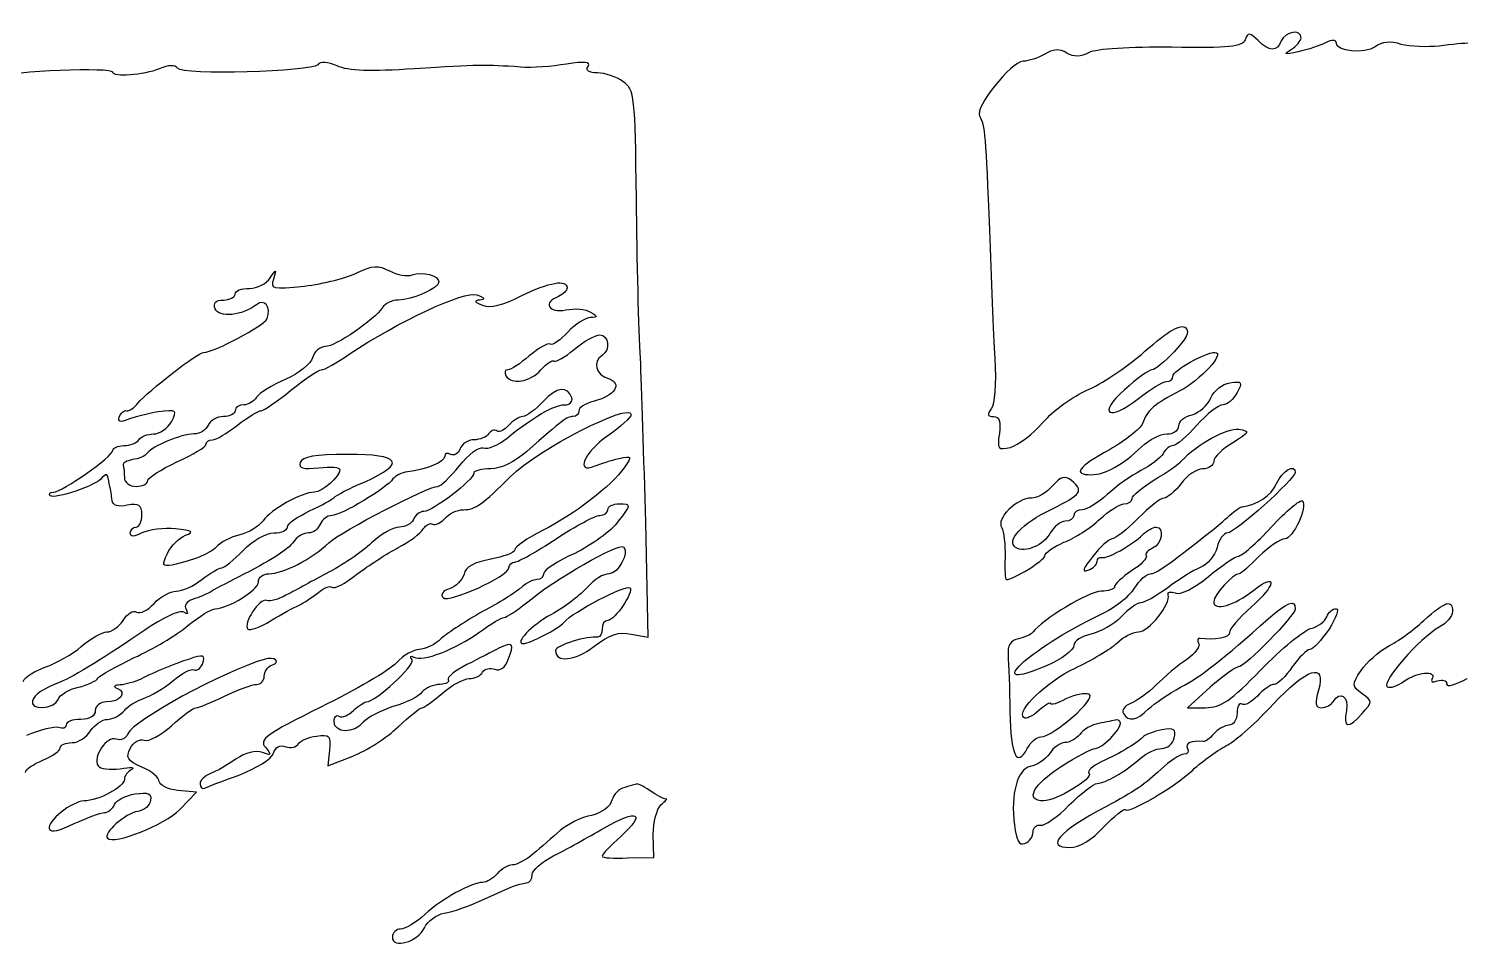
# Model space of a CAD drawing. Extents: x 0 to 69.4, y 0 to 30.3.
# Drawn here: x 46.939 to 51.206, y 4.47 to 7.214 of the extents above; entities that cross this region are included whole.
import ezdxf

# ---------------------------------------------------------------- set-up
doc = ezdxf.new("R2010")
doc.units = 0
doc.header["$MEASUREMENT"] = 0
doc.layers.get('0').update_dxf_attribs({"linetype": 'CONTINUOUS'})

msp = doc.modelspace()

# ---------------------------------------------------------------- linework, layer by layer
at = {"color": 0, "linetype": 'CONTINUOUS'}
for p, q in [((47.3283, 7.09467), (47.3283, 7.09467)), ((48.4724, 6.10346), (48.4724, 6.10346)), ((50.7135, 5.89171), (50.7135, 5.89171)), ((48.7849, 5.40044), (48.7779, 5.7424)), ((48.7344, 5.40913), (48.7849, 5.40044)), ((47.4151, 5.33447), (47.4151, 5.33447)), ((47.6408, 5.33447), (47.6408, 5.33447)), ((50.46, 5.25114), (50.3924, 5.19038)), ((50.3924, 5.19038), (50.4461, 5.19038)), ((50.1285, 5.1435), (50.1285, 5.1435)), ((47.8353, 5.06364), (47.8301, 5.01676)), ((47.8301, 5.01676), (47.9047, 5.04628)), ((48.7154, 4.95258), (48.7154, 4.95258)), ((47.4394, 4.93869), (47.3839, 4.9439)), ((47.3892, 4.88661), (47.4394, 4.93869)), ((48.8022, 4.74425), (48.8004, 4.81196)), ((48.724, 4.74251), (48.8022, 4.74425))]:
    msp.add_line(p, q, dxfattribs=at)
for points in [[(50.7308, 7.18668), (50.7308, 7.21446), (50.6839, 7.20578), (50.6718, 7.178)], [(50.5642, 7.18147), (50.5572, 7.16064), (50.5156, 7.15543), (50.3454, 7.1589)], [(50.6024, 7.17974), (50.5781, 7.20231), (50.5728, 7.20404), (50.5642, 7.18147)], [(50.6718, 7.178), (50.6596, 7.14501), (50.6353, 7.14501), (50.6024, 7.17974)], [(50.7013, 7.15196), (50.7169, 7.16237), (50.7308, 7.178), (50.7308, 7.18668)], [(50.8054, 7.17279), (50.7881, 7.16411), (50.7517, 7.15196), (50.7221, 7.14501)], [(50.835, 7.17279), (50.835, 7.18147), (50.8228, 7.18147), (50.8054, 7.17279)], [(50.9513, 7.16064), (50.92, 7.13807), (50.835, 7.14501), (50.835, 7.17279)], [(51.0293, 7.16758), (50.9982, 7.178), (50.9704, 7.17453), (50.9513, 7.16064)], [(51.2342, 7.17106), (51.2203, 7.17106), (51.1786, 7.16758), (51.1422, 7.16237)], [(49.9671, 7.13807), (49.9479, 7.12765), (49.9185, 7.11724), (49.9028, 7.11724)], [(50.0331, 7.14154), (50.0104, 7.15543), (49.9914, 7.15369), (49.9671, 7.13807)], [(50.0989, 7.14328), (50.0729, 7.12939), (50.0539, 7.12939), (50.0331, 7.14154)], [(50.3454, 7.1589), (50.2222, 7.16064), (50.1197, 7.15369), (50.0989, 7.14328)], [(50.7221, 7.14501), (50.6804, 7.13633), (50.6769, 7.13807), (50.7013, 7.15196)], [(51.1422, 7.16237), (51.1075, 7.1589), (51.0554, 7.16064), (51.0293, 7.16758)], [(47.1896, 7.08425), (47.1896, 7.09988), (46.8875, 7.08772), (46.8424, 7.07036)], [(47.3283, 7.09467), (47.2815, 7.07557), (47.1896, 7.06863), (47.1896, 7.08425)], [(47.3822, 7.0964), (47.3753, 7.10682), (47.3561, 7.10682), (47.3283, 7.09467)], [(47.8006, 7.10682), (47.7832, 7.08599), (47.3961, 7.07383), (47.3822, 7.0964)], [(47.8579, 7.10335), (47.8301, 7.1155), (47.8075, 7.11724), (47.8006, 7.10682)], [(48.0887, 7.09467), (47.9586, 7.08599), (47.8908, 7.08772), (47.8579, 7.10335)], [(48.4047, 7.09988), (48.3006, 7.10682), (48.2797, 7.10682), (48.0887, 7.09467)], [(48.5418, 7.10856), (48.5001, 7.10161), (48.4376, 7.0964), (48.4047, 7.09988)], [(48.6061, 7.10161), (48.6147, 7.1155), (48.5957, 7.11724), (48.5418, 7.10856)], [(48.6339, 7.08251), (48.6096, 7.08251), (48.5974, 7.08946), (48.6061, 7.10161)], [(49.9028, 7.11724), (49.8664, 7.1155), (49.7569, 6.97835), (49.7726, 6.95404)], [(48.7101, 7.05647), (48.6911, 7.07036), (48.6564, 7.08251), (48.6339, 7.08251)], [(48.7501, 6.70583), (48.7467, 7.01481), (48.7449, 7.03217), (48.7101, 7.05647)], [(49.7726, 6.95404), (49.7882, 6.928), (49.7917, 6.89328), (49.8021, 6.61382)], [(48.7622, 6.23193), (48.7571, 6.31353), (48.7518, 6.52701), (48.7501, 6.70583)], [(49.8021, 6.61382), (49.8074, 6.47493), (49.8143, 6.30311), (49.8178, 6.23193)], [(47.6582, 6.47146), (47.6774, 6.49924), (47.6774, 6.49924), (47.6686, 6.46799)], [(47.7607, 6.44715), (47.8179, 6.4541), (47.8892, 6.47146), (47.9186, 6.48708)], [(47.9186, 6.48708), (47.9637, 6.50965), (47.9811, 6.50965), (48.0142, 6.49229)], [(48.0142, 6.49229), (48.0367, 6.48014), (48.0679, 6.47493), (48.0818, 6.48014)], [(48.0818, 6.48014), (48.1131, 6.49229), (48.1617, 6.4784), (48.1617, 6.45931)], [(47.5975, 6.44021), (47.62, 6.44021), (47.6478, 6.4541), (47.6582, 6.47146)], [(47.6686, 6.46799), (47.6582, 6.43847), (47.6651, 6.43674), (47.7607, 6.44715)], [(48.1617, 6.45931), (48.1617, 6.44021), (48.0801, 6.40549), (48.0401, 6.40549)], [(48.4064, 6.41764), (48.4915, 6.45931), (48.5436, 6.46799), (48.5436, 6.44194)], [(47.495, 6.3795), (47.4881, 6.39681), (47.4968, 6.40549), (47.5193, 6.40549)], [(47.5193, 6.40549), (47.5385, 6.40549), (47.554, 6.41417), (47.554, 6.42285)], [(47.554, 6.42285), (47.554, 6.43326), (47.5732, 6.44021), (47.5975, 6.44021)], [(47.6496, 6.34999), (47.6617, 6.38471), (47.6426, 6.41069), (47.6183, 6.3916)], [(47.8943, 6.24408), (48.0367, 6.33957), (48.2397, 6.435), (48.2744, 6.42111)], [(48.0401, 6.40549), (48.0228, 6.40549), (48.0003, 6.39507), (47.9933, 6.38297)], [(48.2832, 6.40549), (48.2658, 6.40375), (48.2675, 6.39854), (48.2918, 6.38992)], [(48.2744, 6.42111), (48.2988, 6.41243), (48.3006, 6.40722), (48.2832, 6.40549)], [(48.2918, 6.38992), (48.3144, 6.38124), (48.3526, 6.38992), (48.4064, 6.41764)], [(48.5175, 6.4159), (48.4707, 6.39854), (48.4881, 6.36561), (48.5401, 6.37603)], [(48.5436, 6.44194), (48.5436, 6.43326), (48.5314, 6.42285), (48.5175, 6.4159)], [(47.6183, 6.3916), (47.5767, 6.35867), (47.5054, 6.35172), (47.495, 6.3795)], [(47.9933, 6.38297), (47.969, 6.34651), (47.8526, 6.26665), (47.8232, 6.26665)], [(48.5401, 6.37603), (48.5661, 6.38124), (48.5992, 6.3795), (48.6131, 6.36908)], [(48.6131, 6.36908), (48.6356, 6.35693), (48.6356, 6.35346), (48.6131, 6.35346)], [(47.4603, 6.24929), (47.4915, 6.24929), (47.6408, 6.32915), (47.6496, 6.34999)], [(48.6131, 6.35346), (48.5992, 6.35346), (48.5679, 6.33263), (48.5453, 6.31006)], [(50.2656, 6.25276), (50.3368, 6.31526), (50.3732, 6.3361), (50.3871, 6.32221)], [(50.3871, 6.32221), (50.3993, 6.31006), (50.3889, 6.28922), (50.3524, 6.25103)], [(48.4932, 6.2736), (48.4863, 6.27881), (48.4585, 6.26318), (48.4307, 6.23888)], [(48.5453, 6.31006), (48.5244, 6.28575), (48.5001, 6.27013), (48.4932, 6.2736)], [(48.5644, 6.25797), (48.5922, 6.28228), (48.6269, 6.30138), (48.6408, 6.30138)], [(48.6408, 6.30138), (48.6685, 6.30138), (48.6738, 6.25624), (48.6476, 6.24061)], [(47.2642, 6.09825), (47.2954, 6.13471), (47.4429, 6.24929), (47.4603, 6.24929)], [(47.785, 6.23367), (47.7797, 6.21631), (47.745, 6.18679), (47.7051, 6.16943)], [(47.8232, 6.26665), (47.8075, 6.26665), (47.7901, 6.25276), (47.785, 6.23367)], [(47.811, 6.19721), (47.8197, 6.19721), (47.8579, 6.21804), (47.8943, 6.24408)], [(48.4307, 6.23888), (48.4047, 6.21631), (48.3751, 6.19721), (48.3665, 6.19721)], [(48.5054, 6.22325), (48.5106, 6.21978), (48.5367, 6.2354), (48.5644, 6.25797)], [(48.6476, 6.24061), (48.6182, 6.22151), (48.6286, 6.18332), (48.6668, 6.17117)], [(48.7779, 5.7424), (48.7726, 5.92985), (48.7657, 6.15033), (48.7622, 6.23193)], [(49.8178, 6.23193), (49.8229, 6.15554), (49.8178, 6.09304), (49.8074, 6.08089)], [(50.0919, 6.13644), (50.1319, 6.15207), (50.21, 6.20415), (50.2656, 6.25276)], [(50.3524, 6.25103), (50.3246, 6.22151), (50.2951, 6.19721), (50.2864, 6.19721)], [(50.3489, 6.17811), (50.3489, 6.19547), (50.4444, 6.24929), (50.4739, 6.24929)], [(50.4739, 6.24929), (50.5069, 6.24929), (50.4306, 6.16596), (50.3697, 6.13471)], [(47.7207, 6.13644), (47.7607, 6.16943), (47.8024, 6.19721), (47.811, 6.19721)], [(48.3665, 6.19721), (48.3578, 6.19721), (48.3561, 6.19026), (48.3613, 6.17985)], [(48.3613, 6.17985), (48.3786, 6.15207), (48.4325, 6.16075), (48.4654, 6.19721)], [(48.4654, 6.19721), (48.4828, 6.21631), (48.5001, 6.22846), (48.5054, 6.22325)], [(50.2864, 6.19721), (50.2778, 6.19721), (50.2413, 6.17117), (50.2049, 6.13818)], [(47.7051, 6.16943), (47.6651, 6.15207), (47.6253, 6.12776), (47.6183, 6.11561)], [(48.5575, 6.11388), (48.5453, 6.15033), (48.514, 6.14686), (48.4724, 6.10346)], [(48.6668, 6.17117), (48.7101, 6.15728), (48.6858, 6.11908), (48.6217, 6.10346)], [(50.2465, 6.11214), (50.2813, 6.13992), (50.3194, 6.16249), (50.3299, 6.16249)], [(50.3299, 6.16249), (50.3403, 6.16249), (50.3489, 6.16943), (50.3489, 6.17811)], [(50.4618, 6.11388), (50.4722, 6.13644), (50.4965, 6.15554), (50.519, 6.15901)], [(50.519, 6.15901), (50.5554, 6.16422), (50.5572, 6.16075), (50.5399, 6.1295)], [(47.6183, 6.11561), (47.6114, 6.10346), (47.5922, 6.09304), (47.5801, 6.09304)], [(47.6322, 6.07568), (47.6392, 6.07568), (47.679, 6.10346), (47.7207, 6.13644)], [(48.3751, 5.87956), (48.455, 5.95936), (48.7344, 6.10346), (48.7344, 6.06353)], [(48.4724, 6.10346), (48.4499, 6.07915), (48.4221, 6.05832), (48.4117, 6.05832)], [(48.5349, 6.09304), (48.5506, 6.09304), (48.561, 6.10172), (48.5575, 6.11388)], [(48.6217, 6.10346), (48.5974, 6.09651), (48.5783, 6.08436), (48.5783, 6.07568)], [(49.9618, 6.04096), (49.9931, 6.07742), (50.0521, 6.11908), (50.0919, 6.13644)], [(50.2049, 6.13818), (50.1215, 6.06353), (50.1579, 6.04269), (50.2465, 6.11214)], [(50.3697, 6.13471), (50.2951, 6.09651), (50.2725, 6.07742), (50.2586, 6.03749)], [(50.4063, 6.06353), (50.4271, 6.07047), (50.4531, 6.09131), (50.4618, 6.11388)], [(50.5399, 6.1295), (50.5294, 6.10867), (50.5104, 6.09304), (50.4982, 6.09304)], [(47.2086, 6.05658), (47.2139, 6.06874), (47.2225, 6.07742), (47.2311, 6.07568)], [(47.2311, 6.07568), (47.2381, 6.07394), (47.2538, 6.08436), (47.2642, 6.09825)], [(47.3249, 6.07221), (47.2936, 6.067), (47.2538, 6.05658), (47.2346, 6.04964)], [(47.3649, 6.04269), (47.3822, 6.07742), (47.3804, 6.07915), (47.3249, 6.07221)], [(47.554, 6.07568), (47.554, 6.067), (47.5385, 6.05832), (47.5193, 6.05832)], [(47.5801, 6.09304), (47.5663, 6.09304), (47.554, 6.0861), (47.554, 6.07568)], [(47.561, 6.03228), (47.5922, 6.05658), (47.6235, 6.07568), (47.6322, 6.07568)], [(48.3647, 5.99408), (48.4411, 6.05658), (48.5054, 6.09304), (48.5349, 6.09304)], [(48.5783, 6.07568), (48.5783, 6.06526), (48.5714, 6.05832), (48.561, 6.05832)], [(48.7344, 6.06353), (48.7344, 6.05658), (48.7032, 6.02707), (48.665, 6.00103)], [(49.8074, 6.08089), (49.7935, 6.06353), (49.7969, 6.05832), (49.8143, 6.05832)], [(50.3663, 6.03054), (50.3663, 6.04443), (50.3836, 6.05832), (50.4063, 6.06353)], [(50.4982, 6.09304), (50.4843, 6.09304), (50.4496, 6.06526), (50.4201, 6.03228)], [(47.2346, 6.04964), (47.2121, 6.03922), (47.2051, 6.04269), (47.2086, 6.05658)], [(47.311, 6.00624), (47.3301, 6.00624), (47.3526, 6.0236), (47.3649, 6.04269)], [(47.4742, 6.03228), (47.4672, 6.01839), (47.4499, 6.00624), (47.4308, 6.00624)], [(47.5193, 6.05832), (47.5003, 6.05832), (47.4794, 6.04617), (47.4742, 6.03228)], [(47.4864, 5.98888), (47.4968, 5.98888), (47.5297, 6.00797), (47.561, 6.03228)], [(48.3353, 6.01492), (48.3265, 6.02013), (48.3161, 6.01665), (48.3092, 6.00624)], [(48.37, 6.03228), (48.3578, 6.01839), (48.3422, 6.00971), (48.3353, 6.01492)], [(48.4117, 6.05832), (48.4012, 6.05832), (48.3821, 6.04617), (48.37, 6.03228)], [(48.561, 6.05832), (48.5436, 6.05832), (48.5297, 6.0479), (48.4238, 5.95415)], [(49.8143, 6.05832), (49.8317, 6.05832), (49.8368, 6.04443), (49.8317, 6.00797)], [(49.8646, 5.96631), (49.8872, 5.97325), (49.9324, 6.00624), (49.9618, 6.04096)], [(50.2586, 6.03749), (50.2517, 6.02186), (50.2083, 5.98714), (50.1597, 5.95936)], [(50.3315, 6.00624), (50.3507, 6.00624), (50.3663, 6.01665), (50.3663, 6.03054)], [(50.4201, 6.03228), (50.3906, 5.99929), (50.3593, 5.97151), (50.3507, 5.97151)], [(50.375, 5.92638), (50.4201, 5.97499), (50.5104, 6.02533), (50.545, 6.02013)], [(50.545, 6.02013), (50.5797, 6.01492), (50.5781, 6.01144), (50.5278, 5.98019)], [(47.2225, 5.97151), (47.2415, 5.97151), (47.2624, 5.98019), (47.2676, 5.98888)], [(47.2676, 5.98888), (47.2728, 5.99929), (47.2936, 6.00624), (47.311, 6.00624)], [(47.4308, 6.00624), (47.3943, 6.00624), (47.3075, 5.96978), (47.2919, 5.94894)], [(47.3804, 5.9229), (47.429, 5.94547), (47.4672, 5.96804), (47.4672, 5.97499)], [(47.4672, 5.97499), (47.4672, 5.98367), (47.476, 5.98888), (47.4864, 5.98888)], [(48.2658, 5.98888), (48.2485, 5.98888), (48.2293, 5.97672), (48.2242, 5.9611)], [(48.3092, 6.00624), (48.304, 5.99756), (48.2849, 5.98888), (48.2658, 5.98888)], [(48.2936, 5.96457), (48.3075, 5.95936), (48.3387, 5.97325), (48.3647, 5.99408)], [(48.665, 6.00103), (48.5939, 5.95068), (48.5661, 5.8865), (48.6269, 5.91081)], [(49.8317, 6.00797), (49.8247, 5.9611), (49.8282, 5.95763), (49.8646, 5.96631)], [(50.2551, 5.96804), (50.2778, 5.98888), (50.3107, 6.00624), (50.3315, 6.00624)], [(50.5278, 5.98019), (50.4965, 5.96283), (50.4704, 5.93679), (50.4704, 5.92464)], [(47.0125, 5.83268), (47.0385, 5.83268), (47.1896, 5.93853), (47.1896, 5.95763)], [(47.1896, 5.95763), (47.1896, 5.96457), (47.2051, 5.97151), (47.2225, 5.97151)], [(47.2919, 5.94894), (47.2867, 5.94026), (47.2658, 5.93158), (47.2485, 5.92985)], [(47.8892, 5.94547), (47.7919, 5.94547), (47.7538, 5.93853), (47.7485, 5.92117)], [(47.9413, 5.86393), (48.0644, 5.91943), (48.0489, 5.94547), (47.8892, 5.94547)], [(48.179, 5.94026), (48.179, 5.9229), (48.1253, 5.90039), (48.0679, 5.89344)], [(48.1964, 5.94547), (48.1876, 5.95068), (48.179, 5.94894), (48.179, 5.94026)], [(48.2242, 5.9611), (48.2189, 5.94721), (48.2068, 5.94026), (48.1964, 5.94547)], [(48.2224, 5.91081), (48.2485, 5.94547), (48.2814, 5.96978), (48.2936, 5.96457)], [(48.4238, 5.95415), (48.3874, 5.9229), (48.3457, 5.90213), (48.3161, 5.90213)], [(48.6269, 5.91081), (48.6425, 5.91769), (48.6754, 5.92811), (48.6981, 5.93332)], [(48.6981, 5.93332), (48.7379, 5.942), (48.7379, 5.94026), (48.7136, 5.9056)], [(50.1597, 5.95936), (50.066, 5.90733), (50.0486, 5.88476), (50.1058, 5.88476)], [(50.1058, 5.88476), (50.1475, 5.88476), (50.1996, 5.91428), (50.2551, 5.96804)], [(50.3194, 5.94721), (50.3125, 5.93506), (50.2829, 5.91254), (50.2535, 5.89692)], [(50.3507, 5.97151), (50.3403, 5.97151), (50.3264, 5.9611), (50.3194, 5.94721)], [(47.1739, 5.88129), (47.1722, 5.88824), (47.1653, 5.88476), (47.1583, 5.87608)], [(47.2485, 5.92985), (47.2311, 5.92638), (47.2174, 5.91943), (47.2208, 5.91428)], [(47.2208, 5.91428), (47.2225, 5.90733), (47.2242, 5.88997), (47.2242, 5.87608)], [(47.2936, 5.8674), (47.2936, 5.87608), (47.3336, 5.90039), (47.3804, 5.9229)], [(47.7485, 5.92117), (47.7433, 5.90386), (47.7554, 5.90039), (47.804, 5.9056)], [(47.8665, 5.90039), (47.8665, 5.87956), (47.8144, 5.83268), (47.7901, 5.83268)], [(47.804, 5.9056), (47.8387, 5.90907), (47.8665, 5.90733), (47.8665, 5.90039)], [(48.0679, 5.89344), (48.0506, 5.89171), (48.0315, 5.88129), (48.0246, 5.87261)], [(48.2658, 5.88997), (48.2658, 5.86914), (48.1426, 5.77539), (48.1165, 5.77539)], [(48.1582, 5.85004), (48.1669, 5.85004), (48.1946, 5.87782), (48.2224, 5.91081)], [(48.3161, 5.90213), (48.2883, 5.90213), (48.2658, 5.89692), (48.2658, 5.88997)], [(48.7136, 5.9056), (48.6772, 5.85178), (48.5644, 5.76671), (48.4707, 5.7181)], [(50.2535, 5.89692), (50.2257, 5.88303), (50.1788, 5.85004), (50.1528, 5.82574)], [(50.2933, 5.86914), (50.3281, 5.88997), (50.3663, 5.91601), (50.375, 5.92638)], [(50.4375, 5.90213), (50.4201, 5.90213), (50.3906, 5.88303), (50.3732, 5.85872)], [(50.4704, 5.92464), (50.4704, 5.91254), (50.4565, 5.90213), (50.4375, 5.90213)], [(50.7135, 5.89171), (50.7135, 5.87261), (50.5329, 5.71115), (50.5121, 5.71115)], [(50.6579, 5.85872), (50.6753, 5.89692), (50.7135, 5.91943), (50.7135, 5.89171)], [(47.1583, 5.87608), (47.1426, 5.85351), (47.016, 5.81011), (47.0038, 5.82226)], [(47.1808, 5.85004), (47.1792, 5.86046), (47.1757, 5.87261), (47.1739, 5.88129)], [(47.1878, 5.80838), (47.1861, 5.82226), (47.1826, 5.84136), (47.1808, 5.85004)], [(47.2242, 5.87608), (47.2242, 5.86219), (47.2399, 5.85004), (47.2589, 5.85004)], [(47.2589, 5.85004), (47.2781, 5.85004), (47.2936, 5.85699), (47.2936, 5.8674)], [(47.8336, 5.68164), (47.8735, 5.7181), (48.1288, 5.85004), (48.1582, 5.85004)], [(48.0246, 5.87261), (48.0072, 5.84483), (47.87, 5.76324), (47.8422, 5.76324)], [(47.8492, 5.81706), (47.8544, 5.82226), (47.8943, 5.84483), (47.9413, 5.86393)], [(48.2346, 5.7806), (48.271, 5.7806), (48.2918, 5.79622), (48.3751, 5.87956)], [(49.9896, 5.85178), (49.974, 5.83094), (49.9444, 5.81532), (49.9271, 5.81532)], [(49.9879, 5.78233), (50.0781, 5.82747), (50.0833, 5.83615), (50.0469, 5.8674)], [(50.0469, 5.8674), (50.0261, 5.88303), (50.0157, 5.87956), (49.9896, 5.85178)], [(50.2274, 5.81358), (50.2274, 5.82226), (50.2569, 5.84657), (50.2933, 5.86914)], [(50.3732, 5.85872), (50.3558, 5.83442), (50.3315, 5.81532), (50.3229, 5.81532)], [(50.5554, 5.78928), (50.5989, 5.79449), (50.6422, 5.82226), (50.6579, 5.85872)], [(47.0038, 5.82226), (46.9968, 5.82747), (47.0021, 5.83268), (47.0125, 5.83268)], [(47.2329, 5.79449), (47.2051, 5.78754), (47.1896, 5.79275), (47.1878, 5.80838)], [(47.7901, 5.83268), (47.7538, 5.83268), (47.66, 5.7806), (47.6374, 5.74761)], [(47.7762, 5.77713), (47.811, 5.79275), (47.844, 5.81185), (47.8492, 5.81706)], [(49.9271, 5.81532), (49.8837, 5.81532), (49.8212, 5.75456), (49.8386, 5.72678)], [(50.1528, 5.82574), (50.1267, 5.80143), (50.0919, 5.7806), (50.0781, 5.7806)], [(50.2031, 5.79796), (50.2169, 5.79796), (50.2274, 5.8049), (50.2274, 5.81358)], [(50.3229, 5.81532), (50.3125, 5.81532), (50.2778, 5.78754), (50.2447, 5.75456)], [(50.6422, 5.72851), (50.6874, 5.77713), (50.729, 5.81185), (50.7343, 5.80664)], [(50.7343, 5.80664), (50.7517, 5.78928), (50.7065, 5.69379), (50.6822, 5.69379)], [(47.2762, 5.76497), (47.2762, 5.79449), (47.2676, 5.79969), (47.2329, 5.79449)], [(47.2589, 5.72851), (47.2693, 5.72851), (47.2762, 5.74588), (47.2762, 5.76497)], [(47.7103, 5.72851), (47.7103, 5.73893), (47.7399, 5.75976), (47.7762, 5.77713)], [(47.8422, 5.76324), (47.8283, 5.76324), (47.8144, 5.75108), (47.8075, 5.73719)], [(48.1165, 5.77539), (48.1044, 5.77539), (48.0906, 5.76497), (48.0853, 5.75108)], [(48.179, 5.75456), (48.1911, 5.76844), (48.2154, 5.7806), (48.2346, 5.7806)], [(48.5106, 5.69379), (48.5679, 5.73199), (48.6269, 5.76324), (48.6408, 5.76324)], [(48.6408, 5.76324), (48.6546, 5.76324), (48.665, 5.77192), (48.665, 5.7806)], [(48.665, 5.7806), (48.665, 5.79101), (48.6807, 5.79796), (48.6997, 5.79796)], [(48.6997, 5.79796), (48.7344, 5.79796), (48.7344, 5.79622), (48.6962, 5.74588)], [(49.8803, 5.66775), (49.8507, 5.68685), (49.8993, 5.74067), (49.9879, 5.78233)], [(50.0539, 5.76324), (50.0539, 5.75456), (50.0417, 5.74588), (50.0278, 5.74588)], [(50.0781, 5.7806), (50.066, 5.7806), (50.0539, 5.77365), (50.0539, 5.76324)], [(50.1319, 5.75282), (50.1579, 5.77713), (50.191, 5.79796), (50.2031, 5.79796)], [(50.4669, 5.71983), (50.4792, 5.72851), (50.5017, 5.74935), (50.5174, 5.76324)], [(50.5174, 5.76324), (50.5329, 5.77713), (50.5503, 5.78928), (50.5554, 5.78928)], [(47.2415, 5.71115), (47.2415, 5.71983), (47.2503, 5.72851), (47.2589, 5.72851)], [(47.3769, 5.72331), (47.3422, 5.72678), (47.2971, 5.72157), (47.2762, 5.71115)], [(47.4065, 5.70421), (47.4343, 5.71463), (47.4274, 5.7181), (47.3769, 5.72331)], [(47.6374, 5.74761), (47.6253, 5.73025), (47.594, 5.71115), (47.5679, 5.70594)], [(47.6704, 5.71115), (47.6929, 5.71115), (47.7103, 5.71983), (47.7103, 5.72851)], [(47.8075, 5.73719), (47.8024, 5.72331), (47.7867, 5.71115), (47.7728, 5.71115)], [(48.0436, 5.72851), (48.0246, 5.72851), (47.9881, 5.70768), (47.9603, 5.68164)], [(48.0401, 5.66775), (48.0732, 5.68511), (48.1079, 5.70942), (48.1149, 5.72331)], [(48.0853, 5.75108), (48.0801, 5.73893), (48.061, 5.72851), (48.0436, 5.72851)], [(48.1149, 5.72331), (48.1235, 5.73546), (48.1357, 5.7424), (48.1426, 5.73719)], [(48.1426, 5.73719), (48.1512, 5.73372), (48.1669, 5.74067), (48.179, 5.75456)], [(48.4707, 5.7181), (48.4238, 5.69553), (48.3874, 5.66949), (48.3874, 5.66081)], [(48.6962, 5.74588), (48.6754, 5.71636), (48.6165, 5.67469), (48.5661, 5.65039)], [(49.8386, 5.72678), (49.8456, 5.71463), (49.849, 5.67643), (49.849, 5.63824)], [(50.0278, 5.74588), (50.0139, 5.74588), (49.9949, 5.73025), (49.9844, 5.71289)], [(50.0243, 5.68338), (50.0556, 5.69553), (50.1042, 5.72678), (50.1319, 5.75282)], [(50.2447, 5.75456), (50.2118, 5.72157), (50.1771, 5.69379), (50.1667, 5.69379)], [(50.2586, 5.70594), (50.2708, 5.7181), (50.2899, 5.72851), (50.2986, 5.72851)], [(50.2813, 5.58963), (50.2986, 5.58963), (50.3281, 5.61046), (50.4669, 5.71983)], [(50.2986, 5.72851), (50.3246, 5.72851), (50.316, 5.67643), (50.2882, 5.66601)], [(50.5433, 5.64171), (50.5538, 5.64171), (50.5989, 5.68164), (50.6422, 5.72851)], [(47.2762, 5.71115), (47.2538, 5.699), (47.2415, 5.699), (47.2415, 5.71115)], [(47.3526, 5.65039), (47.3631, 5.67296), (47.3874, 5.69726), (47.4065, 5.70421)], [(47.5679, 5.70594), (47.5419, 5.699), (47.5107, 5.68338), (47.4985, 5.66949)], [(47.5783, 5.65907), (47.6061, 5.68858), (47.6478, 5.71115), (47.6704, 5.71115)], [(47.7329, 5.69032), (47.7156, 5.66428), (47.6739, 5.6365), (47.5801, 5.58789)], [(47.6547, 5.58963), (47.6982, 5.58963), (47.7815, 5.63303), (47.8336, 5.68164)], [(47.7728, 5.71115), (47.7589, 5.71115), (47.7399, 5.70074), (47.7329, 5.69032)], [(47.9603, 5.68164), (47.9325, 5.65386), (47.8718, 5.61393), (47.8249, 5.58963)], [(48.3874, 5.62435), (48.3978, 5.62435), (48.4533, 5.6556), (48.5106, 5.69379)], [(48.4221, 5.50282), (48.5054, 5.57226), (48.6981, 5.68338), (48.7119, 5.66949)], [(49.9844, 5.71289), (49.9653, 5.67469), (49.9081, 5.65039), (49.8803, 5.66775)], [(49.9671, 5.64344), (49.9671, 5.65213), (49.9931, 5.66949), (50.0243, 5.68338)], [(50.1667, 5.69379), (50.1579, 5.69206), (50.1319, 5.66949), (50.1093, 5.63997)], [(50.1371, 5.63824), (50.1528, 5.63303), (50.2274, 5.67469), (50.2586, 5.70594)], [(50.5121, 5.71115), (50.5, 5.71115), (50.4861, 5.69206), (50.4808, 5.66775)], [(50.6822, 5.69379), (50.67, 5.69379), (50.6353, 5.67122), (50.6058, 5.64171)], [(47.3665, 5.61567), (47.3371, 5.61046), (47.3353, 5.61393), (47.3526, 5.65039)], [(47.4985, 5.66949), (47.4742, 5.64692), (47.4308, 5.62956), (47.3665, 5.61567)], [(47.5142, 5.60699), (47.5211, 5.60699), (47.5506, 5.63129), (47.5783, 5.65907)], [(47.9169, 5.58789), (47.9517, 5.61393), (48.0072, 5.65039), (48.0401, 5.66775)], [(48.3161, 5.63303), (48.2675, 5.62435), (48.2415, 5.61046), (48.2363, 5.58789)], [(48.3874, 5.66081), (48.3874, 5.65213), (48.3543, 5.63997), (48.3161, 5.63303)], [(48.5661, 5.65039), (48.5158, 5.62782), (48.4742, 5.60004), (48.4742, 5.59136)], [(48.7119, 5.66949), (48.7293, 5.65213), (48.6962, 5.58963), (48.6685, 5.58963)], [(49.849, 5.63824), (49.8472, 5.60178), (49.849, 5.57226), (49.8525, 5.57226)], [(49.8525, 5.57226), (49.8733, 5.57226), (49.9671, 5.62956), (49.9671, 5.64344)], [(50.1093, 5.63997), (50.0815, 5.60525), (50.0764, 5.5931), (50.0954, 5.60004)], [(50.1232, 5.62608), (50.1232, 5.63476), (50.1285, 5.63997), (50.1371, 5.63824)], [(50.269, 5.64344), (50.2743, 5.6365), (50.2535, 5.61567), (50.2257, 5.59831)], [(50.2882, 5.66601), (50.2743, 5.65907), (50.2656, 5.65039), (50.269, 5.64344)], [(50.4808, 5.66775), (50.4739, 5.64344), (50.4514, 5.61567), (50.4306, 5.60872)], [(50.4549, 5.58094), (50.4931, 5.61393), (50.5347, 5.64171), (50.5433, 5.64171)], [(50.6058, 5.64171), (50.5781, 5.61393), (50.5519, 5.58963), (50.5468, 5.58963)], [(47.4551, 5.57226), (47.4794, 5.59136), (47.5054, 5.60699), (47.5142, 5.60699)], [(47.6235, 5.56532), (47.6235, 5.57921), (47.6374, 5.58963), (47.6547, 5.58963)], [(47.8249, 5.58963), (47.7797, 5.56532), (47.726, 5.53581), (47.7051, 5.52539)], [(48.1738, 5.51844), (48.1911, 5.50108), (48.37, 5.58268), (48.37, 5.60699)], [(48.37, 5.60699), (48.37, 5.6174), (48.3786, 5.62435), (48.3874, 5.62435)], [(48.4742, 5.59136), (48.4742, 5.58094), (48.4654, 5.57226), (48.4533, 5.57226)], [(48.6685, 5.58963), (48.6529, 5.58963), (48.6235, 5.57226), (48.6043, 5.54969)], [(50.0954, 5.60004), (50.1111, 5.60525), (50.1232, 5.6174), (50.1232, 5.62608)], [(50.2257, 5.59831), (50.1979, 5.57921), (50.1753, 5.55838), (50.1753, 5.55143)], [(50.2343, 5.54622), (50.25, 5.57053), (50.2708, 5.58963), (50.2813, 5.58963)], [(50.4306, 5.60872), (50.4097, 5.60004), (50.3663, 5.57226), (50.3333, 5.54796)], [(50.5468, 5.58963), (50.5278, 5.58963), (50.4704, 5.52713), (50.4704, 5.50629)], [(50.5901, 5.54101), (50.6614, 5.59657), (50.6561, 5.5549), (50.5832, 5.49067)], [(47.3788, 5.53754), (47.3961, 5.53754), (47.4308, 5.55317), (47.4551, 5.57226)], [(47.5801, 5.58789), (47.5419, 5.56879), (47.4985, 5.54622), (47.4846, 5.53754)], [(47.495, 5.48546), (47.5332, 5.48546), (47.6235, 5.54101), (47.6235, 5.56532)], [(47.8024, 5.53407), (47.8179, 5.54796), (47.8371, 5.5549), (47.8422, 5.54969)], [(47.8422, 5.54969), (47.8492, 5.54275), (47.8822, 5.56011), (47.9169, 5.58789)], [(48.2363, 5.58789), (48.2311, 5.57053), (48.2119, 5.55143), (48.1929, 5.54449)], [(48.4064, 5.54796), (48.3908, 5.53407), (48.3404, 5.50282), (48.2918, 5.47678)], [(48.4533, 5.57226), (48.4429, 5.57226), (48.4203, 5.56185), (48.4064, 5.54796)], [(48.6043, 5.54969), (48.5853, 5.52713), (48.5367, 5.49067), (48.4967, 5.4681)], [(48.5349, 5.44553), (48.5592, 5.47504), (48.7189, 5.55838), (48.731, 5.54796)], [(48.731, 5.54796), (48.7432, 5.53581), (48.6858, 5.45074), (48.665, 5.45074)], [(50.1753, 5.55143), (50.1753, 5.54275), (50.1563, 5.53754), (50.1354, 5.53754)], [(50.3333, 5.54796), (50.3003, 5.52365), (50.2639, 5.50282), (50.2535, 5.50282)], [(50.3558, 5.53233), (50.3715, 5.52539), (50.4114, 5.54622), (50.4549, 5.58094)], [(47.3128, 5.50108), (47.3318, 5.52192), (47.3614, 5.53754), (47.3788, 5.53754)], [(47.4274, 5.51324), (47.4082, 5.50629), (47.4012, 5.49414), (47.4082, 5.48372)], [(47.4846, 5.53754), (47.4707, 5.52886), (47.4447, 5.51844), (47.4274, 5.51324)], [(47.6478, 5.50976), (47.6269, 5.51844), (47.5767, 5.44038), (47.5922, 5.42475)], [(47.7051, 5.52539), (47.6843, 5.51324), (47.6582, 5.50629), (47.6478, 5.50976)], [(47.745, 5.49588), (47.7589, 5.50282), (47.785, 5.52018), (47.8024, 5.53407)], [(48.1929, 5.54449), (48.1738, 5.53928), (48.1651, 5.52713), (48.1738, 5.51844)], [(50.1354, 5.53754), (50.0989, 5.53754), (49.9583, 5.45247), (49.9324, 5.41607)], [(50.1336, 5.4681), (50.1736, 5.48719), (50.2188, 5.52192), (50.2343, 5.54622)], [(50.2465, 5.41607), (50.276, 5.41607), (50.3438, 5.49935), (50.335, 5.52713)], [(50.335, 5.52713), (50.3315, 5.53581), (50.3419, 5.53754), (50.3558, 5.53233)], [(50.4704, 5.50629), (50.4704, 5.47678), (50.5313, 5.49414), (50.5901, 5.54101)], [(50.6336, 5.45594), (50.6892, 5.50456), (50.7135, 5.51497), (50.7135, 5.48546)], [(51.0971, 5.45074), (51.1613, 5.50803), (51.1821, 5.51497), (51.1821, 5.47678)], [(47.2208, 5.45074), (47.2329, 5.47157), (47.2503, 5.48199), (47.2607, 5.47504)], [(47.2607, 5.47504), (47.2711, 5.46983), (47.2936, 5.48025), (47.3128, 5.50108)], [(47.4012, 5.47504), (47.3892, 5.48199), (47.3371, 5.45768), (47.285, 5.42128)], [(47.4082, 5.48372), (47.4151, 5.46983), (47.4135, 5.4681), (47.4012, 5.47504)], [(47.4135, 5.43517), (47.4482, 5.46289), (47.4846, 5.48546), (47.495, 5.48546)], [(47.66, 5.449), (47.6929, 5.46983), (47.7311, 5.49067), (47.745, 5.49588)], [(48.2918, 5.47678), (48.245, 5.45074), (48.1894, 5.41433), (48.1686, 5.39697)], [(48.3561, 5.45942), (48.3631, 5.45942), (48.3925, 5.47851), (48.4221, 5.50282)], [(48.4967, 5.4681), (48.436, 5.43517), (48.3856, 5.38135), (48.4133, 5.38135)], [(49.9722, 5.31538), (49.7743, 5.23031), (49.9167, 5.36399), (50.1336, 5.4681)], [(50.2535, 5.50282), (50.2431, 5.50282), (50.2153, 5.48372), (50.1944, 5.46115)], [(50.5832, 5.49067), (50.545, 5.45768), (50.5156, 5.42301), (50.5174, 5.41433)], [(50.7135, 5.48546), (50.7135, 5.46463), (50.5642, 5.3119), (50.5433, 5.3119)], [(50.8072, 5.46115), (50.8124, 5.47504), (50.8246, 5.48546), (50.835, 5.48546)], [(50.835, 5.48546), (50.8454, 5.48546), (50.835, 5.45768), (50.8142, 5.42475)], [(51.1821, 5.47678), (51.1821, 5.46289), (51.1647, 5.44211), (51.1422, 5.42996)], [(47.285, 5.42128), (47.1739, 5.34489), (47.0715, 5.28239), (47.0333, 5.26676)], [(47.1722, 5.41607), (47.1861, 5.41607), (47.2086, 5.43169), (47.2208, 5.45074)], [(47.2538, 5.33968), (47.3075, 5.36399), (47.3788, 5.40565), (47.4135, 5.43517)], [(47.5922, 5.42475), (47.5975, 5.41954), (47.6288, 5.42996), (47.66, 5.449)], [(48.2832, 5.41607), (48.3161, 5.44038), (48.3492, 5.45942), (48.3561, 5.45942)], [(48.4133, 5.38135), (48.4325, 5.38135), (48.5193, 5.42649), (48.5349, 5.44553)], [(48.6476, 5.42475), (48.6476, 5.41086), (48.6425, 5.40044), (48.6356, 5.40044)], [(48.665, 5.45074), (48.6546, 5.45074), (48.6476, 5.43864), (48.6476, 5.42475)], [(50.1944, 5.46115), (50.1736, 5.43864), (50.1319, 5.41607), (50.1042, 5.40913)], [(50.3715, 5.25114), (50.434, 5.28413), (50.4982, 5.33447), (50.6336, 5.45594)], [(50.611, 5.30322), (50.6718, 5.36572), (50.7394, 5.42128), (50.7603, 5.42649)], [(50.8142, 5.42475), (50.7915, 5.39176), (50.7672, 5.36399), (50.7568, 5.36399)], [(50.7603, 5.42649), (50.7811, 5.43169), (50.8019, 5.44726), (50.8072, 5.46115)], [(51.1422, 5.42996), (51.0849, 5.39871), (50.9686, 5.26503), (50.9878, 5.25288)], [(50.9894, 5.37267), (51.0172, 5.38656), (51.0658, 5.42128), (51.0971, 5.45074)], [(47.0958, 5.37267), (47.1236, 5.39697), (47.1583, 5.41607), (47.1722, 5.41607)], [(48.0871, 5.34142), (48.1114, 5.32579), (48.2119, 5.36399), (48.2832, 5.41607)], [(48.1686, 5.39697), (48.1496, 5.37788), (48.12, 5.36399), (48.1026, 5.36399)], [(48.3682, 5.33447), (48.3874, 5.38135), (48.3821, 5.38829), (48.3404, 5.36746)], [(48.6356, 5.40044), (48.6061, 5.40565), (48.5089, 5.37614), (48.5089, 5.36051)], [(48.6235, 5.37267), (48.6703, 5.40913), (48.6981, 5.41781), (48.7344, 5.40913)], [(49.8889, 5.39524), (49.8646, 5.39176), (49.856, 5.37614), (49.8576, 5.34663)], [(49.9324, 5.41607), (49.9271, 5.40913), (49.9081, 5.40044), (49.8889, 5.39524)], [(50.0539, 5.37614), (50.0539, 5.36225), (50.0174, 5.33447), (49.9722, 5.31538)], [(50.1042, 5.40913), (50.0764, 5.40392), (50.0539, 5.38829), (50.0539, 5.37614)], [(50.0574, 5.30843), (50.1058, 5.331), (50.1632, 5.36572), (50.1822, 5.38308)], [(50.1822, 5.38308), (50.2014, 5.40218), (50.2292, 5.41607), (50.2465, 5.41607)], [(50.4253, 5.38308), (50.4322, 5.3744), (50.4149, 5.35183), (50.3906, 5.33447)], [(50.4306, 5.39697), (50.4218, 5.39871), (50.4201, 5.39176), (50.4253, 5.38308)], [(50.5174, 5.41433), (50.5225, 5.40044), (50.4688, 5.39003), (50.4306, 5.39697)], [(46.9899, 5.3119), (47.0211, 5.32232), (47.0697, 5.3501), (47.0958, 5.37267)], [(47.1461, 5.27892), (47.1531, 5.2876), (47.2, 5.31364), (47.2538, 5.33968)], [(47.6408, 5.33447), (47.5211, 5.29975), (47.2503, 5.15218), (47.2346, 5.11225)], [(47.4151, 5.33447), (47.3804, 5.32406), (47.3093, 5.29454), (47.2728, 5.27544)], [(47.4568, 5.32058), (47.4672, 5.34836), (47.4603, 5.3501), (47.4151, 5.33447)], [(47.6635, 5.31711), (47.6929, 5.32753), (47.6721, 5.34315), (47.6408, 5.33447)], [(48.1026, 5.36399), (48.0871, 5.36399), (48.0558, 5.34663), (48.035, 5.32406)], [(48.0818, 5.33274), (48.0749, 5.34315), (48.0767, 5.34663), (48.0871, 5.34142)], [(48.3404, 5.36746), (48.3231, 5.35878), (48.2797, 5.33621), (48.245, 5.31885)], [(48.3283, 5.30496), (48.3439, 5.29801), (48.3596, 5.31017), (48.3682, 5.33447)], [(48.5089, 5.36051), (48.5089, 5.32406), (48.5661, 5.32926), (48.6235, 5.37267)], [(49.8576, 5.34663), (49.8594, 5.32232), (49.8629, 5.24593), (49.8629, 5.17822)], [(50.3906, 5.33447), (50.3646, 5.31711), (50.3229, 5.28239), (50.2986, 5.25808)], [(50.7568, 5.36399), (50.7482, 5.36399), (50.7239, 5.33968), (50.7047, 5.3119)], [(50.9096, 5.30149), (50.9269, 5.32579), (50.9617, 5.35704), (50.9894, 5.37267)], [(46.9222, 5.2685), (46.9274, 5.28239), (46.9586, 5.30149), (46.9899, 5.3119)], [(47.3683, 5.27024), (47.3961, 5.29281), (47.4239, 5.30843), (47.4325, 5.30322)], [(47.4325, 5.30322), (47.4394, 5.29801), (47.4499, 5.30669), (47.4568, 5.32058)], [(47.6408, 5.28413), (47.6408, 5.29801), (47.6512, 5.3119), (47.6635, 5.31711)], [(48.035, 5.32406), (48.0142, 5.30149), (47.9117, 5.24246), (47.8093, 5.19211)], [(47.9447, 5.20774), (47.9742, 5.20774), (48.0906, 5.31711), (48.0818, 5.33274)], [(48.245, 5.31885), (48.2103, 5.30149), (48.1842, 5.28065), (48.1894, 5.27371)], [(48.2519, 5.27718), (48.2675, 5.27718), (48.2867, 5.28586), (48.2918, 5.29628)], [(48.2918, 5.29628), (48.2988, 5.30669), (48.3144, 5.31017), (48.3283, 5.30496)], [(49.9046, 5.16086), (49.8819, 5.18169), (49.9706, 5.26676), (50.0574, 5.30843)], [(50.4461, 5.19038), (50.4913, 5.19038), (50.5225, 5.21121), (50.611, 5.30322)], [(50.5433, 5.3119), (50.5364, 5.3119), (50.4982, 5.28413), (50.46, 5.25114)], [(50.6475, 5.20079), (50.7482, 5.30843), (50.8072, 5.32753), (50.7829, 5.24246)], [(50.7047, 5.3119), (50.6857, 5.28413), (50.6614, 5.25982), (50.651, 5.25982)], [(50.9131, 5.23204), (50.8818, 5.25461), (50.8818, 5.25808), (50.9096, 5.30149)], [(51.0363, 5.2685), (51.0744, 5.29628), (51.1369, 5.30322), (51.1214, 5.27718)], [(47.0333, 5.26676), (46.9794, 5.24593), (46.9569, 5.23031), (46.95, 5.21121)], [(47.0264, 5.21468), (47.0315, 5.22857), (47.0593, 5.24593), (47.0871, 5.25114)], [(47.0871, 5.25114), (47.1149, 5.25808), (47.141, 5.27024), (47.1461, 5.27892)], [(47.2121, 5.25808), (47.1931, 5.25808), (47.1896, 5.25288), (47.2035, 5.24767)], [(47.2728, 5.27544), (47.2554, 5.26676), (47.2276, 5.25982), (47.2121, 5.25808)], [(47.2815, 5.21815), (47.3024, 5.2251), (47.3422, 5.24767), (47.3683, 5.27024)], [(47.5228, 5.2251), (47.5628, 5.24419), (47.6061, 5.25982), (47.6183, 5.25982)], [(47.6183, 5.25982), (47.6304, 5.25982), (47.6408, 5.27024), (47.6408, 5.28413)], [(48.1651, 5.25982), (48.1461, 5.25982), (48.1218, 5.2494), (48.1114, 5.23725)], [(48.1894, 5.27371), (48.1946, 5.26676), (48.1825, 5.25982), (48.1651, 5.25982)], [(48.1721, 5.23378), (48.1999, 5.25808), (48.2363, 5.27718), (48.2519, 5.27718)], [(50.2986, 5.25808), (50.2743, 5.23378), (50.2396, 5.20947), (50.2222, 5.20253)], [(50.276, 5.1869), (50.2933, 5.20253), (50.3368, 5.23204), (50.3715, 5.25114)], [(50.651, 5.25982), (50.6406, 5.25982), (50.6179, 5.24419), (50.6006, 5.2251)], [(50.9878, 5.25288), (50.9964, 5.24767), (51.0189, 5.25461), (51.0363, 5.2685)], [(51.1214, 5.27718), (51.1161, 5.26676), (51.1231, 5.26503), (51.1369, 5.27024)], [(51.1369, 5.27024), (51.1526, 5.27544), (51.1647, 5.27197), (51.1647, 5.26156)], [(51.1647, 5.26156), (51.1647, 5.25114), (51.1908, 5.25808), (51.2256, 5.27718)], [(46.95, 5.21121), (46.9413, 5.18169), (47.016, 5.18517), (47.0264, 5.21468)], [(47.1704, 5.20774), (47.1531, 5.20774), (47.1375, 5.19558), (47.1375, 5.18169)], [(47.2035, 5.24767), (47.2329, 5.23551), (47.2121, 5.20774), (47.1704, 5.20774)], [(47.2242, 5.18169), (47.2346, 5.19558), (47.2624, 5.21121), (47.2815, 5.21815)], [(47.4378, 5.19038), (47.4447, 5.19038), (47.4846, 5.206), (47.5228, 5.2251)], [(47.9065, 5.18169), (47.9221, 5.19558), (47.9394, 5.20774), (47.9447, 5.20774)], [(48.1114, 5.23725), (48.101, 5.22336), (48.0628, 5.20426), (48.0246, 5.19385)], [(48.1114, 5.19038), (48.1165, 5.19038), (48.1443, 5.20947), (48.1721, 5.23378)], [(49.9844, 5.20253), (49.9844, 5.20774), (49.9688, 5.19906), (49.9497, 5.18169)], [(49.9549, 5.10357), (49.9931, 5.10357), (50.125, 5.21989), (50.0989, 5.23031)], [(50.0296, 5.21642), (50.0053, 5.20253), (49.9844, 5.19732), (49.9844, 5.20253)], [(50.0989, 5.23031), (50.0868, 5.23551), (50.0556, 5.22857), (50.0296, 5.21642)], [(50.5554, 5.20079), (50.5468, 5.206), (50.5399, 5.19385), (50.5399, 5.17475)], [(50.6006, 5.2251), (50.5832, 5.206), (50.5624, 5.19558), (50.5554, 5.20079)], [(50.7829, 5.24246), (50.7707, 5.20253), (50.7742, 5.19038), (50.7915, 5.19038)], [(50.7915, 5.19038), (50.8054, 5.19038), (50.8211, 5.19906), (50.8263, 5.20774)], [(50.8263, 5.20774), (50.8471, 5.24246), (50.8732, 5.2251), (50.8663, 5.18169)], [(50.9131, 5.17301), (50.9443, 5.20774), (50.9443, 5.20947), (50.9131, 5.23204)], [(47.1375, 5.18169), (47.1375, 5.16607), (47.1218, 5.15565), (47.094, 5.15565)], [(47.1739, 5.15565), (47.1896, 5.15565), (47.2121, 5.16781), (47.2242, 5.18169)], [(47.3649, 5.13656), (47.3961, 5.16607), (47.429, 5.19038), (47.4378, 5.19038)], [(47.8093, 5.19211), (47.6461, 5.11051), (47.6253, 5.09663), (47.6443, 5.07232)], [(47.8492, 5.14871), (47.8492, 5.1626), (47.8561, 5.17128), (47.8649, 5.16433)], [(47.8649, 5.16433), (47.8735, 5.15913), (47.8926, 5.16781), (47.9065, 5.18169)], [(48.0246, 5.19385), (47.9881, 5.18169), (47.9482, 5.16086), (47.936, 5.14697)], [(48.0401, 5.13308), (48.0732, 5.16433), (48.1044, 5.19038), (48.1114, 5.19038)], [(49.8629, 5.17822), (49.8664, 5.04628), (49.8837, 5.00982), (49.915, 5.06885)], [(49.9497, 5.18169), (49.9306, 5.16433), (49.9097, 5.15565), (49.9046, 5.16086)], [(50.2222, 5.20253), (50.2049, 5.19558), (50.1961, 5.18343), (50.2014, 5.17301)], [(50.2014, 5.17301), (50.2169, 5.14697), (50.2413, 5.15218), (50.276, 5.1869)], [(50.5121, 5.07926), (50.5381, 5.09489), (50.6006, 5.14871), (50.6475, 5.20079)], [(50.5399, 5.17475), (50.5399, 5.15392), (50.5294, 5.13829), (50.5156, 5.13829)], [(50.8663, 5.18169), (50.8558, 5.12961), (50.8714, 5.12614), (50.9131, 5.17301)], [(47.0281, 5.13135), (47.016, 5.13482), (46.9725, 5.1244), (46.9326, 5.10704)], [(47.0507, 5.13829), (47.0507, 5.12961), (47.0403, 5.12614), (47.0281, 5.13135)], [(47.094, 5.15565), (47.0697, 5.15565), (47.0507, 5.14871), (47.0507, 5.13829)], [(47.0681, 5.08621), (47.0871, 5.08621), (47.1114, 5.10183), (47.1236, 5.12093)], [(47.1236, 5.12093), (47.1357, 5.14003), (47.1583, 5.15565), (47.1739, 5.15565)], [(47.2832, 5.09315), (47.2954, 5.08794), (47.3336, 5.10878), (47.3649, 5.13656)], [(47.936, 5.14697), (47.9082, 5.11225), (47.8492, 5.11399), (47.8492, 5.14871)], [(47.9047, 5.04628), (47.9464, 5.0619), (48.0072, 5.10183), (48.0401, 5.13308)], [(50.1285, 5.1435), (50.1076, 5.14003), (50.0815, 5.1244), (50.0711, 5.11051)], [(50.1181, 5.06885), (50.1371, 5.06885), (50.1926, 5.1244), (50.1926, 5.1435)], [(50.1806, 5.15392), (50.1718, 5.15218), (50.1493, 5.14697), (50.1285, 5.1435)], [(50.1926, 5.1435), (50.1926, 5.15044), (50.1875, 5.15392), (50.1806, 5.15392)], [(50.316, 5.1244), (50.2917, 5.11919), (50.2674, 5.11051), (50.2621, 5.10531)], [(50.3524, 5.1001), (50.3593, 5.12614), (50.3542, 5.13135), (50.316, 5.1244)], [(50.5156, 5.13829), (50.5035, 5.13829), (50.4826, 5.12614), (50.4704, 5.11225)], [(47.0333, 5.07058), (47.0333, 5.07926), (47.0489, 5.08621), (47.0681, 5.08621)], [(47.2, 5.09663), (47.1722, 5.10704), (47.1288, 5.04454), (47.1461, 5.01676)], [(47.2346, 5.11225), (47.2294, 5.09836), (47.2139, 5.09142), (47.2, 5.09663)], [(47.2415, 5.06885), (47.2519, 5.08794), (47.2693, 5.09836), (47.2832, 5.09315)], [(47.6686, 5.05496), (47.6739, 5.07232), (47.6878, 5.081), (47.7051, 5.07406)], [(47.7051, 5.07406), (47.719, 5.06885), (47.7364, 5.07232), (47.7433, 5.08274)], [(47.7433, 5.08274), (47.7485, 5.09142), (47.7728, 5.10357), (47.7971, 5.10531)], [(47.7971, 5.10531), (47.8353, 5.11225), (47.8406, 5.10704), (47.8353, 5.06364)], [(49.915, 5.06885), (49.9254, 5.08794), (49.9428, 5.10357), (49.9549, 5.10357)], [(50.0261, 5.08621), (50.0139, 5.08621), (49.9931, 5.07232), (49.981, 5.05322)], [(50.0711, 5.11051), (50.059, 5.09663), (50.04, 5.08621), (50.0261, 5.08621)], [(50.2621, 5.10531), (50.25, 5.08968), (50.191, 5.05322), (50.1354, 5.02892)], [(50.316, 5.06885), (50.3315, 5.06885), (50.3489, 5.08274), (50.3524, 5.1001)], [(50.4392, 5.08968), (50.4044, 5.09315), (50.3836, 5.08447), (50.3924, 5.06885)], [(50.4079, 5.00461), (50.4375, 5.03239), (50.4843, 5.06538), (50.5121, 5.07926)], [(50.4704, 5.11225), (50.46, 5.09836), (50.4444, 5.08794), (50.4392, 5.08968)], [(46.9812, 5.03413), (47.0107, 5.04628), (47.0333, 5.0619), (47.0333, 5.07058)], [(47.2762, 5.01329), (47.2329, 5.03239), (47.2276, 5.04281), (47.2415, 5.06885)], [(47.5575, 5.0376), (47.5315, 5.02024), (47.4968, 4.9994), (47.4811, 4.99419)], [(47.6357, 5.05669), (47.6149, 5.06364), (47.5853, 5.05669), (47.5575, 5.0376)], [(47.5679, 4.99072), (47.6165, 5.00982), (47.6635, 5.0376), (47.6686, 5.05496)], [(47.6443, 5.07232), (47.6635, 5.04975), (47.6617, 5.04628), (47.6357, 5.05669)], [(49.981, 5.05322), (49.9688, 5.03586), (49.9428, 5.0185), (49.9236, 5.01503)], [(50.0157, 5.01503), (50.0625, 5.04454), (50.1076, 5.06885), (50.1181, 5.06885)], [(50.1232, 4.96474), (50.1458, 4.96474), (50.2083, 4.9994), (50.2517, 5.03933)], [(50.2517, 5.03933), (50.2708, 5.05496), (50.2986, 5.06885), (50.316, 5.06885)], [(50.3819, 5.05149), (50.3697, 5.05149), (50.3385, 5.03065), (50.3125, 5.00635)], [(50.3924, 5.06885), (50.3975, 5.06017), (50.394, 5.05149), (50.3819, 5.05149)], [(46.9292, 4.99767), (46.9292, 5.00635), (46.9535, 5.02197), (46.9812, 5.03413)], [(47.1461, 5.01676), (47.1514, 5.00808), (47.1808, 5.00461), (47.2121, 5.00808)], [(47.2121, 5.00808), (47.2433, 5.01329), (47.2572, 5.01329), (47.2468, 5.00635)], [(47.2468, 5.00635), (47.2346, 5.00114), (47.2242, 4.98725), (47.2242, 4.97683)], [(47.3283, 4.96994), (47.3283, 4.98204), (47.3058, 5.00114), (47.2762, 5.01329)], [(47.4811, 4.99419), (47.4637, 4.98725), (47.4499, 4.9751), (47.4499, 4.963)], [(49.9236, 5.01503), (49.8854, 5.00635), (49.8646, 4.93522), (49.8768, 4.83974)], [(49.9636, 4.91265), (49.9063, 4.91265), (49.9324, 4.96126), (50.0157, 5.01503)], [(50.0989, 4.99419), (50.1128, 4.98031), (50.0018, 4.91265), (49.9636, 4.91265)], [(50.1354, 5.02892), (50.1093, 5.01676), (50.0919, 5.00114), (50.0989, 4.99419)], [(50.3125, 5.00635), (50.2674, 4.963), (50.2343, 4.94043), (50.1493, 4.89529)], [(50.2065, 4.88661), (50.2188, 4.87446), (50.3489, 4.95085), (50.4079, 5.00461)], [(47.2242, 4.97683), (47.2242, 4.95432), (47.1461, 4.91265), (47.1044, 4.91265)], [(47.3839, 4.9439), (47.3526, 4.94738), (47.3283, 4.95953), (47.3283, 4.96994)], [(47.4499, 4.963), (47.4499, 4.95258), (47.4551, 4.94738), (47.4637, 4.95085)], [(47.4637, 4.95085), (47.4707, 4.95432), (47.5176, 4.97163), (47.5679, 4.99072)], [(48.7154, 4.95258), (48.6981, 4.94911), (48.6824, 4.93175), (48.6772, 4.91439)], [(48.7518, 4.963), (48.7467, 4.96126), (48.731, 4.95779), (48.7154, 4.95258)], [(48.7969, 4.93869), (48.7779, 4.95258), (48.7571, 4.963), (48.7518, 4.963)], [(50.04, 4.9005), (50.0764, 4.93522), (50.1128, 4.96474), (50.1232, 4.96474)], [(47.1044, 4.91265), (47.0663, 4.91092), (46.9933, 4.85189), (47.0003, 4.82932)], [(47.1947, 4.90224), (47.2, 4.91439), (47.2276, 4.92828), (47.2554, 4.93349)], [(47.2554, 4.93349), (47.2954, 4.93869), (47.3058, 4.93522), (47.3024, 4.91439)], [(47.3024, 4.91439), (47.3006, 4.89876), (47.2832, 4.88488), (47.2642, 4.8814)], [(48.6772, 4.91439), (48.6719, 4.89529), (48.646, 4.87619), (48.6165, 4.86925)], [(48.8404, 4.91786), (48.8369, 4.91613), (48.8178, 4.92481), (48.7969, 4.93869)], [(48.8231, 4.9005), (48.8369, 4.91265), (48.8439, 4.9196), (48.8404, 4.91786)], [(47.075, 4.84494), (47.1132, 4.86231), (47.1531, 4.87793), (47.1653, 4.87793)], [(47.2642, 4.8814), (47.2276, 4.87619), (47.16, 4.81543), (47.1739, 4.80154)], [(47.1653, 4.87793), (47.1757, 4.87793), (47.1896, 4.88835), (47.1947, 4.90224)], [(47.1739, 4.80154), (47.1931, 4.78071), (47.344, 4.84147), (47.3892, 4.88661)], [(48.6165, 4.86925), (48.5869, 4.86404), (48.5453, 4.84321), (48.5228, 4.82411)], [(48.6529, 4.83106), (48.7553, 4.89008), (48.7814, 4.87619), (48.7032, 4.80675)], [(48.8004, 4.81196), (48.8004, 4.85015), (48.8108, 4.88835), (48.8231, 4.9005)], [(49.9549, 4.83974), (49.9653, 4.838), (50.0053, 4.86404), (50.04, 4.9005)], [(50.1493, 4.89529), (50.0087, 4.82064), (49.9671, 4.77376), (50.0417, 4.77376)], [(50.1424, 4.83453), (50.1736, 4.86751), (50.2031, 4.89008), (50.2065, 4.88661)], [(47.0003, 4.82932), (47.0056, 4.81717), (47.0315, 4.82411), (47.075, 4.84494)], [(48.5228, 4.82411), (48.5001, 4.80501), (48.4654, 4.77376), (48.4429, 4.75467)], [(48.5036, 4.74946), (48.5401, 4.76682), (48.6061, 4.80501), (48.6529, 4.83106)], [(49.8768, 4.83974), (49.8819, 4.7946), (49.8907, 4.77897), (49.9081, 4.78592)], [(49.9324, 4.82064), (49.9324, 4.83279), (49.9428, 4.84321), (49.9549, 4.83974)], [(50.0417, 4.77376), (50.0694, 4.77376), (50.1076, 4.79633), (50.1424, 4.83453)], [(48.7032, 4.80675), (48.6738, 4.77897), (48.6476, 4.75293), (48.6476, 4.74772)], [(49.9081, 4.78592), (49.9219, 4.79113), (49.9324, 4.80675), (49.9324, 4.82064)], [(48.4429, 4.75467), (48.4221, 4.73731), (48.3943, 4.72168), (48.3804, 4.72168)], [(48.4394, 4.69217), (48.4394, 4.70606), (48.4689, 4.73036), (48.5036, 4.74946)], [(48.6476, 4.74772), (48.6476, 4.74251), (48.6824, 4.74078), (48.724, 4.74251)], [(48.3353, 4.69564), (48.3231, 4.68175), (48.304, 4.6696), (48.2918, 4.6696)], [(48.3804, 4.72168), (48.3682, 4.72168), (48.3474, 4.70953), (48.3353, 4.69564)], [(48.2918, 4.6696), (48.2589, 4.6696), (48.1703, 4.62099), (48.12, 4.57411)], [(48.2988, 4.62099), (48.3821, 4.65918), (48.3943, 4.66439), (48.4221, 4.66786)], [(48.4221, 4.66786), (48.4325, 4.66786), (48.4394, 4.68001), (48.4394, 4.69217)], [(48.1772, 4.57758), (48.1999, 4.58106), (48.2554, 4.60015), (48.2988, 4.62099)], [(48.12, 4.57411), (48.094, 4.54981), (48.061, 4.53071), (48.0471, 4.53071)], [(48.1183, 4.53418), (48.1288, 4.55501), (48.1547, 4.57411), (48.1772, 4.57758)], [(48.0228, 4.5064), (48.0228, 4.47), (48.0992, 4.49257), (48.1183, 4.53418)], [(48.0471, 4.53071), (48.035, 4.53071), (48.0228, 4.52029), (48.0228, 4.5064)]]:
    msp.add_open_spline(points, degree=3, dxfattribs=at)

doc.saveas('drawing.dxf')
